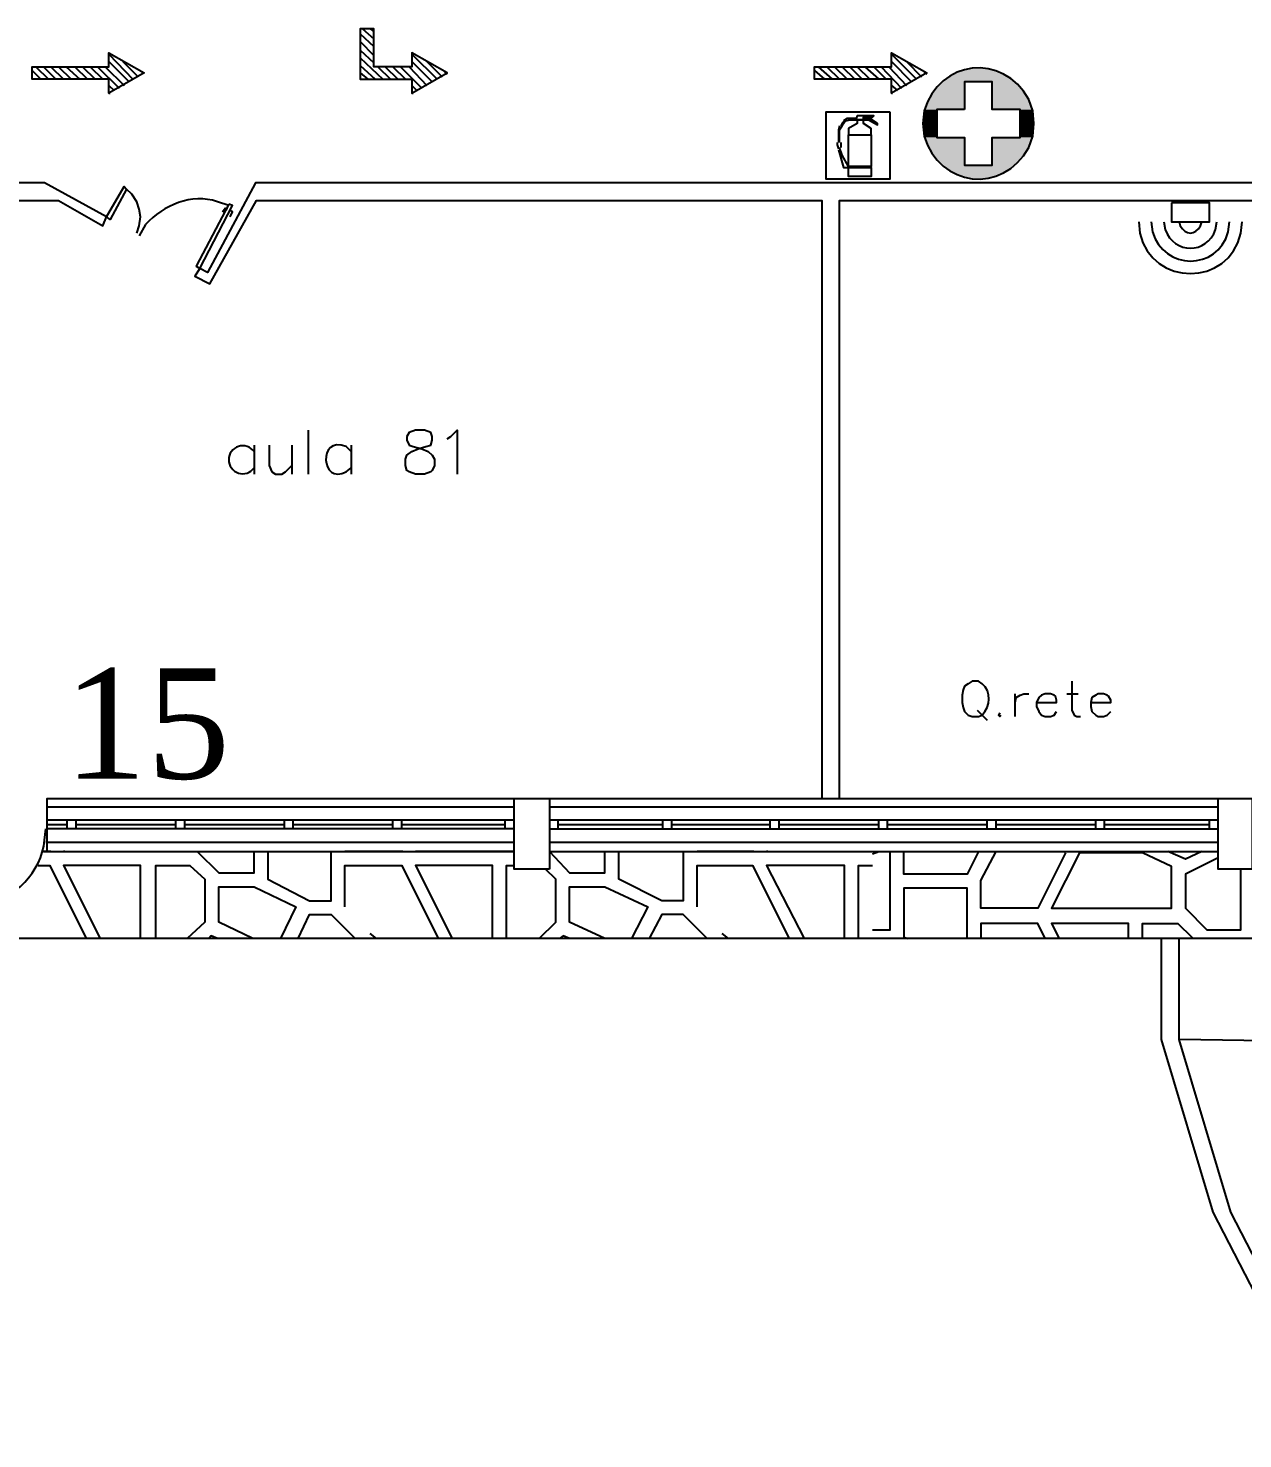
# Model space of a CAD drawing. Header units: millimetres. Extents: x 2592 to 5194, y 1172 to 2359.
# Drawn here: x 2599.185 to 2599.987, y 1177.1 to 1178.032 of the extents above; entities that cross this region are included whole.
import ezdxf

# ---------------------------------------------------------------- set-up
doc = ezdxf.new("R2010")
doc.units = ezdxf.units.MM
for name, color, linetype in [('PDF _Geometria', 7, 'Continuous'), ('PDF _Riempimenti solidi', 3, 'Continuous'), ('PDF _Testo', 7, 'Continuous')]:
    doc.layers.add(name, color=color, linetype=linetype)
doc.styles.add('PDF Times New Roman', font='times.ttf')

msp = doc.modelspace()

# ---------------------------------------------------------------- linework, layer by layer
at = {"layer": 'PDF _Geometria', "color": 8, "lineweight": 25, "true_color": 0x808080}
for points in [[(2598.97275, 1181.22904), (2598.65608, 1181.22904), (2598.65608, 1181.22821), (2598.65608, 1180.34488), (2600.98108, 1180.34488), (2600.98108, 1179.19488), (2598.84442, 1179.19488), (2598.84442, 1178.57988), (2600.98108, 1178.57988), (2600.98108, 1177.43071), (2598.84442, 1177.43071), (2598.84442, 1176.81488), (2598.93775, 1176.81488)], [(2599.29692, 1177.48821), (2599.31108, 1177.47404), (2599.33442, 1177.47404), (2599.33442, 1177.48821)], [(2599.34358, 1177.48821), (2599.34358, 1177.46988), (2599.37108, 1177.45571), (2599.38525, 1177.45571), (2599.38525, 1177.48821)], [(2599.52942, 1177.48821), (2599.54275, 1177.47404), (2599.56608, 1177.47404), (2599.56608, 1177.48821)], [(2599.61775, 1177.48821), (2599.61775, 1177.45571), (2599.60358, 1177.45571), (2599.57525, 1177.46988), (2599.57525, 1177.48821)], [(2599.74275, 1177.43654), (2599.75442, 1177.43654), (2599.75442, 1177.48821)], [(2599.74275, 1177.48654), (2599.74692, 1177.48821)], [(2599.81275, 1177.48821), (2599.80525, 1177.47321), (2599.76358, 1177.47321), (2599.76358, 1177.48821)], [(2599.87025, 1177.48738), (2599.85192, 1177.45071), (2599.81442, 1177.45071), (2599.81442, 1177.46904), (2599.82442, 1177.48821)], [(2599.96025, 1177.48821), (2599.94942, 1177.48321), (2599.93775, 1177.48821)], [(2600.91525, 1177.48821), (2600.91525, 1177.34904), (2599.94525, 1177.36404)], [(2599.19192, 1177.47904), (2599.19942, 1177.47904), (2599.22358, 1177.43071)], [(2599.25942, 1177.43071), (2599.25942, 1177.47904), (2599.20858, 1177.47904), (2599.23275, 1177.43071)], [(2599.26942, 1177.43071), (2599.26942, 1177.47904), (2599.29192, 1177.47904), (2599.30192, 1177.46988), (2599.30192, 1177.44154), (2599.29025, 1177.43071)], [(2599.39442, 1177.45154), (2599.39442, 1177.47904), (2599.43192, 1177.47904), (2599.45608, 1177.43071)], [(2599.49192, 1177.43071), (2599.49192, 1177.47904), (2599.44108, 1177.47904), (2599.46525, 1177.43071)], [(2599.50108, 1177.43071), (2599.50108, 1177.47904), (2599.50608, 1177.47904)], [(2599.62692, 1177.45154), (2599.62692, 1177.47904), (2599.66358, 1177.47904), (2599.68775, 1177.43071)], [(2599.72442, 1177.43071), (2599.72442, 1177.47904), (2599.67275, 1177.47904), (2599.69775, 1177.43071)], [(2599.73358, 1177.43071), (2599.73358, 1177.47904), (2599.74275, 1177.47904)], [(2599.97108, 1177.48404), (2599.94942, 1177.47321), (2599.94942, 1177.45071), (2599.96358, 1177.43654), (2599.98608, 1177.43654), (2599.98608, 1177.47654)], [(2599.52275, 1177.43071), (2599.53358, 1177.44154), (2599.53358, 1177.46988), (2599.52692, 1177.47654)], [(2599.33358, 1177.43071), (2599.31108, 1177.44154), (2599.31108, 1177.46488), (2599.33442, 1177.46488), (2599.36192, 1177.45154), (2599.35192, 1177.43071)], [(2599.56608, 1177.43071), (2599.54275, 1177.44154), (2599.54275, 1177.46488), (2599.56608, 1177.46488), (2599.59442, 1177.45154), (2599.58358, 1177.43071)], [(2599.80525, 1177.43071), (2599.80525, 1177.46404), (2599.76358, 1177.46404), (2599.76358, 1177.43154), (2599.76608, 1177.43071)], [(2599.36358, 1177.43071), (2599.37108, 1177.44654), (2599.38525, 1177.44654), (2599.40108, 1177.43071)], [(2599.63358, 1177.43071), (2599.61775, 1177.44654), (2599.60358, 1177.44654), (2599.59525, 1177.43071)], [(2599.85692, 1177.43071), (2599.85192, 1177.44071), (2599.81442, 1177.44071), (2599.81442, 1177.43071)], [(2599.91192, 1177.43071), (2599.91192, 1177.44071), (2599.86108, 1177.44071), (2599.86608, 1177.43071)], [(2599.92108, 1177.43071), (2599.92108, 1177.44071), (2599.94442, 1177.44071), (2599.95358, 1177.43154), (2599.95358, 1177.43071)], [(2599.31025, 1177.43071), (2599.30608, 1177.43238), (2599.30442, 1177.43071)], [(2599.41525, 1177.43071), (2599.41108, 1177.43404)], [(2599.54275, 1177.43071), (2599.53858, 1177.43238), (2599.53608, 1177.43071)], [(2599.64775, 1177.43071), (2599.64358, 1177.43404)], [(2600.08858, 1176.81488), (2600.05025, 1176.89321), (2600.03525, 1177.04988), (2600.01692, 1177.15488), (2599.96775, 1177.24988), (2599.93358, 1177.36404), (2599.93358, 1177.43071)], [(2600.09942, 1176.81488), (2600.06192, 1176.89321), (2600.04692, 1177.04988), (2600.02858, 1177.15488), (2599.97942, 1177.24988), (2599.94525, 1177.36404), (2599.94525, 1177.43071)]]:
    msp.add_lwpolyline(points, dxfattribs=at)
at = {"layer": 'PDF _Geometria', "color": 3, "lineweight": 25}
for points in [[(2599.43858, 1177.99821), (2599.43858, 1177.98904), (2599.46192, 1178.00238), (2599.43858, 1178.01571), (2599.43858, 1178.00654), (2599.41358, 1178.00654), (2599.41358, 1178.03154), (2599.40442, 1178.03154), (2599.40442, 1177.99821)], [(2599.23858, 1177.99821), (2599.18775, 1177.99821), (2599.18775, 1178.00654), (2599.23858, 1178.00654), (2599.23858, 1178.01571), (2599.26192, 1178.00238), (2599.23858, 1177.98904)], [(2599.75525, 1177.99821), (2599.70442, 1177.99821), (2599.70442, 1178.00654), (2599.75525, 1178.00654), (2599.75525, 1178.01571), (2599.77858, 1178.00238), (2599.75525, 1177.98904)], [(2599.80358, 1177.97821), (2599.78525, 1177.97821), (2599.78525, 1177.95988), (2599.80358, 1177.95988), (2599.80358, 1177.94154), (2599.82192, 1177.94154), (2599.82192, 1177.95988), (2599.84025, 1177.95988), (2599.84025, 1177.97821), (2599.82192, 1177.97821), (2599.82192, 1177.99654), (2599.80358, 1177.99654)]]:
    msp.add_lwpolyline(points, close=True, dxfattribs=at)
for points in [[(2599.40442, 1178.02821), (2599.41358, 1178.01988)], [(2599.40608, 1178.03154), (2599.41358, 1178.02488)], [(2599.41108, 1178.03154), (2599.41358, 1178.02988)], [(2599.40442, 1178.02321), (2599.41358, 1178.01404)], [(2599.23858, 1178.01488), (2599.25442, 1177.99821)], [(2599.23858, 1178.00988), (2599.25192, 1177.99654)], [(2599.24775, 1178.00988), (2599.25775, 1177.99988)], [(2599.40442, 1178.01738), (2599.41358, 1178.00904)], [(2599.40442, 1178.01238), (2599.41942, 1177.99821)], [(2599.43858, 1178.01488), (2599.45525, 1177.99821)], [(2599.43858, 1178.00988), (2599.45192, 1177.99654)], [(2599.44858, 1178.00988), (2599.45858, 1177.99988)], [(2599.75525, 1178.01488), (2599.77192, 1177.99821)], [(2599.75525, 1178.00988), (2599.76858, 1177.99654)], [(2599.76525, 1178.00988), (2599.77525, 1177.99988)], [(2599.18775, 1178.00404), (2599.19358, 1177.99821)], [(2599.19025, 1178.00654), (2599.19858, 1177.99821)], [(2599.19525, 1178.00654), (2599.20358, 1177.99821)], [(2599.20025, 1178.00654), (2599.20858, 1177.99821)], [(2599.20525, 1178.00654), (2599.21358, 1177.99821)], [(2599.21025, 1178.00654), (2599.21942, 1177.99821)], [(2599.21608, 1178.00654), (2599.22442, 1177.99821)], [(2599.22108, 1178.00654), (2599.22942, 1177.99821)], [(2599.22608, 1178.00654), (2599.23442, 1177.99821)], [(2599.23108, 1178.00654), (2599.24525, 1177.99238)], [(2599.23608, 1178.00654), (2599.24858, 1177.99404)], [(2599.26025, 1178.00321), (2599.26108, 1178.00154)], [(2599.40442, 1178.00738), (2599.41442, 1177.99821)], [(2599.40442, 1178.00238), (2599.40942, 1177.99821)], [(2599.41608, 1178.00654), (2599.42442, 1177.99821)], [(2599.42108, 1178.00654), (2599.42942, 1177.99821)], [(2599.42608, 1178.00654), (2599.43442, 1177.99821)], [(2599.43108, 1178.00654), (2599.44525, 1177.99238)], [(2599.43692, 1178.00654), (2599.44858, 1177.99404)], [(2599.46025, 1178.00321), (2599.46192, 1178.00154)], [(2599.70442, 1178.00404), (2599.71108, 1177.99821)], [(2599.70692, 1178.00654), (2599.71608, 1177.99821)], [(2599.71275, 1178.00654), (2599.72108, 1177.99821)], [(2599.71775, 1178.00654), (2599.72608, 1177.99821)], [(2599.72275, 1178.00654), (2599.73108, 1177.99821)], [(2599.72775, 1178.00654), (2599.73608, 1177.99821)], [(2599.73275, 1178.00654), (2599.74108, 1177.99821)], [(2599.73775, 1178.00654), (2599.74692, 1177.99821)], [(2599.74358, 1178.00654), (2599.75192, 1177.99821)], [(2599.74858, 1178.00654), (2599.76192, 1177.99238)], [(2599.75358, 1178.00654), (2599.76525, 1177.99404)], [(2599.77692, 1178.00321), (2599.77858, 1178.00154)], [(2599.18775, 1177.99904), (2599.18858, 1177.99821)], [(2599.23858, 1177.99404), (2599.24192, 1177.99071)], [(2599.43858, 1177.99404), (2599.44192, 1177.99071)], [(2599.70442, 1177.99904), (2599.70525, 1177.99821)], [(2599.75525, 1177.99404), (2599.75942, 1177.99071)], [(2599.23858, 1177.98904), (2599.23942, 1177.98904)], [(2599.43858, 1177.98904), (2599.43942, 1177.98904)], [(2599.75525, 1177.98904), (2599.75608, 1177.98904)], [(2599.84608, 1177.95321), (2599.84858, 1177.96071), (2599.84942, 1177.96904), (2599.84858, 1177.97738), (2599.84608, 1177.98488)], [(2599.77692, 1177.97738), (2599.77608, 1177.96904), (2599.77692, 1177.96071)]]:
    msp.add_lwpolyline(points, dxfattribs=at)
at = {"layer": 'PDF _Geometria', "color": 1, "lineweight": 25, "true_color": 0xf00000}
for points in [[(2599.75442, 1177.97654), (2599.71192, 1177.97654), (2599.71192, 1177.93238), (2599.75442, 1177.93238)], [(2599.73275, 1177.97154), (2599.73275, 1177.96904), (2599.72692, 1177.96571), (2599.72692, 1177.96154), (2599.74192, 1177.96154), (2599.74192, 1177.96571), (2599.73692, 1177.96904), (2599.73692, 1177.97154)], [(2599.72692, 1177.96154), (2599.74192, 1177.96154), (2599.74192, 1177.94071), (2599.72692, 1177.94071)], [(2599.72692, 1177.93988), (2599.74192, 1177.93988), (2599.74192, 1177.93404), (2599.72692, 1177.93404)]]:
    msp.add_lwpolyline(points, close=True, dxfattribs=at)
for points in [[(2599.72108, 1177.95654), (2599.72108, 1177.96488), (2599.72275, 1177.96738), (2599.72358, 1177.96904), (2599.72442, 1177.96988), (2599.72525, 1177.97071), (2599.72775, 1177.97154), (2599.74025, 1177.97154), (2599.74608, 1177.96821), (2599.74608, 1177.96904), (2599.74108, 1177.97238), (2599.73692, 1177.97238), (2599.73692, 1177.97321), (2599.74275, 1177.97321), (2599.74358, 1177.97404), (2599.73275, 1177.97404), (2599.73192, 1177.97238), (2599.72775, 1177.97238), (2599.72608, 1177.97238), (2599.72358, 1177.97071)], [(2599.72108, 1177.96738), (2599.72025, 1177.96488), (2599.72025, 1177.96321)], [(2599.72025, 1177.96404), (2599.72025, 1177.95654)], [(2599.72442, 1177.97071), (2599.72275, 1177.96904), (2599.72192, 1177.96738)], [(2599.71942, 1177.95654), (2599.71942, 1177.95488), (2599.72025, 1177.95238)], [(2599.72025, 1177.95154), (2599.72358, 1177.93988), (2599.72692, 1177.93988), (2599.72692, 1177.94071), (2599.72275, 1177.94821), (2599.72108, 1177.95321)], [(2599.72192, 1177.95654), (2599.72192, 1177.95321)]]:
    msp.add_lwpolyline(points, dxfattribs=at)
at = {"layer": 'PDF _Geometria', "lineweight": 25}
for points in [[(2599.06525, 1177.48821), (2599.14525, 1177.48821), (2599.14525, 1177.52321), (2599.06525, 1177.52321), (2599.06525, 1177.91821), (2599.20525, 1177.91821), (2599.23442, 1177.90154), (2599.23692, 1177.90738), (2599.19608, 1177.92988), (2599.04192, 1177.92988), (2599.00942, 1177.87071), (2599.00442, 1177.87321), (2599.00192, 1177.86821), (2599.01192, 1177.86321), (2599.04192, 1177.91821), (2599.04192, 1177.52321), (2598.82692, 1177.52321)], [(2599.72108, 1177.52321), (2599.72108, 1177.91821), (2600.25275, 1177.91821), (2600.28192, 1177.90154), (2600.28525, 1177.90738), (2600.24358, 1177.92988), (2599.33525, 1177.92988), (2599.30358, 1177.87071), (2599.29858, 1177.87321), (2599.29525, 1177.86821), (2599.30525, 1177.86321), (2599.33608, 1177.91821), (2599.70942, 1177.91821), (2599.70942, 1177.52321)], [(2599.37025, 1177.73738), (2599.37025, 1177.76654)], [(2599.46192, 1177.76071), (2599.46442, 1177.76238), (2599.46858, 1177.76654), (2599.46858, 1177.73738)], [(2599.33442, 1177.75654), (2599.33442, 1177.73738)], [(2599.34442, 1177.75654), (2599.34442, 1177.74321), (2599.34608, 1177.73904), (2599.34858, 1177.73738), (2599.35275, 1177.73738), (2599.35525, 1177.73904), (2599.35942, 1177.74321)], [(2599.35942, 1177.75654), (2599.35942, 1177.73738)], [(2599.39858, 1177.75238), (2599.39525, 1177.75571)], [(2599.39858, 1177.75654), (2599.39858, 1177.73738)], [(2599.39525, 1177.73904), (2599.39858, 1177.74154)], [(2599.81525, 1177.59904), (2599.81275, 1177.60071), (2599.80858, 1177.60071), (2599.80608, 1177.59904), (2599.80358, 1177.59738), (2599.80275, 1177.59488), (2599.80192, 1177.59154), (2599.80192, 1177.58654), (2599.80275, 1177.58321), (2599.80358, 1177.58071), (2599.80608, 1177.57821), (2599.80858, 1177.57738), (2599.81275, 1177.57738), (2599.81525, 1177.57821)], [(2599.87442, 1177.60071), (2599.87442, 1177.58154), (2599.87608, 1177.57821), (2599.87775, 1177.57738), (2599.88025, 1177.57738)], [(2599.83692, 1177.57738), (2599.83692, 1177.59238)], [(2599.83692, 1177.58654), (2599.83775, 1177.58988), (2599.84025, 1177.59154), (2599.84275, 1177.59238), (2599.84608, 1177.59238)], [(2599.85108, 1177.58654), (2599.86442, 1177.58654), (2599.86442, 1177.58821), (2599.86358, 1177.59071), (2599.86275, 1177.59154), (2599.86025, 1177.59238), (2599.85692, 1177.59238), (2599.85442, 1177.59154), (2599.85275, 1177.58988), (2599.85108, 1177.58654), (2599.85108, 1177.58404), (2599.85275, 1177.58071), (2599.85442, 1177.57821), (2599.85692, 1177.57738), (2599.86025, 1177.57738), (2599.86275, 1177.57821), (2599.86442, 1177.58071)], [(2599.87108, 1177.59238), (2599.87858, 1177.59238)], [(2599.88692, 1177.58654), (2599.90025, 1177.58654), (2599.90025, 1177.58821), (2599.89858, 1177.59071), (2599.89775, 1177.59154), (2599.89525, 1177.59238), (2599.89192, 1177.59238), (2599.89025, 1177.59154), (2599.88775, 1177.58988), (2599.88692, 1177.58654), (2599.88692, 1177.58404), (2599.88775, 1177.58071), (2599.89025, 1177.57821), (2599.89192, 1177.57738), (2599.89525, 1177.57738), (2599.89775, 1177.57821), (2599.90025, 1177.58071)], [(2599.81192, 1177.58154), (2599.81858, 1177.57488)], [(2599.82692, 1177.57988), (2599.82608, 1177.57821), (2599.82692, 1177.57738), (2599.82775, 1177.57821)], [(2599.19775, 1177.48821), (2599.19775, 1177.52321), (2599.50608, 1177.52321)], [(2599.50608, 1177.51738), (2599.19775, 1177.51738)], [(2599.52942, 1177.52321), (2599.97108, 1177.52321)], [(2599.97108, 1177.51738), (2599.52942, 1177.51738)], [(2599.20025, 1177.48821), (2599.19942, 1177.48821), (2599.19525, 1177.48821), (2599.50608, 1177.48821), (2599.44108, 1177.48821), (2599.44192, 1177.48821)], [(2599.50608, 1177.49404), (2599.19692, 1177.49404)], [(2599.20942, 1177.48821), (2599.20858, 1177.48821), (2599.28775, 1177.48821), (2599.28858, 1177.48821)], [(2599.29692, 1177.48821), (2599.29775, 1177.48821)], [(2599.43275, 1177.48821), (2599.43192, 1177.48821), (2599.39442, 1177.48821), (2599.39525, 1177.48821)], [(2599.97108, 1177.49404), (2599.52942, 1177.49404)], [(2599.52942, 1177.48821), (2599.97108, 1177.48821)], [(2599.66442, 1177.48821), (2599.66358, 1177.48821), (2599.62692, 1177.48821), (2599.62775, 1177.48821)], [(2599.67358, 1177.48821), (2599.67275, 1177.48821), (2599.74275, 1177.48821)], [(2599.87025, 1177.48738), (2599.86942, 1177.48821)]]:
    msp.add_lwpolyline(points, dxfattribs=at)
at = {"layer": 'PDF _Geometria', "color": 4, "lineweight": 25}
for points in [[(2599.23692, 1177.90738), (2599.24858, 1177.92738), (2599.25025, 1177.92571), (2599.23942, 1177.90571)], [(2599.31775, 1177.91571), (2599.29608, 1177.87488), (2599.29858, 1177.87321), (2599.32025, 1177.91488)]]:
    msp.add_lwpolyline(points, close=True, dxfattribs=at)
for points in [[(2599.25692, 1177.89654), (2599.25858, 1177.90154), (2599.25942, 1177.90738), (2599.25858, 1177.91238), (2599.25692, 1177.91738), (2599.25358, 1177.92238), (2599.25025, 1177.92571)], [(2599.31775, 1177.91488), (2599.31025, 1177.91738)], [(2599.31358, 1177.91071), (2599.31525, 1177.91321), (2599.31692, 1177.91238)], [(2599.31858, 1177.90738), (2599.32025, 1177.91071), (2599.31858, 1177.91154)], [(2599.26275, 1177.90238), (2599.25858, 1177.89488)], [(2599.21108, 1177.50321), (2599.19775, 1177.50321), (2599.19775, 1177.50904), (2599.21108, 1177.50904)], [(2599.21108, 1177.50571), (2599.19775, 1177.50571)], [(2599.50608, 1177.50321), (2599.21108, 1177.50321), (2599.21108, 1177.50904), (2599.50608, 1177.50904)], [(2599.21692, 1177.50321), (2599.21692, 1177.50904)], [(2599.28275, 1177.50571), (2599.21692, 1177.50571)], [(2599.28275, 1177.50321), (2599.28275, 1177.50904)], [(2599.28858, 1177.50321), (2599.28858, 1177.50904)], [(2599.35442, 1177.50571), (2599.28858, 1177.50571)], [(2599.35442, 1177.50321), (2599.35442, 1177.50904)], [(2599.36025, 1177.50321), (2599.36025, 1177.50904)], [(2599.42608, 1177.50571), (2599.36025, 1177.50571)], [(2599.42608, 1177.50321), (2599.42608, 1177.50904)], [(2599.43192, 1177.50321), (2599.43192, 1177.50904)], [(2599.50025, 1177.50571), (2599.43192, 1177.50571)], [(2599.50025, 1177.50321), (2599.50025, 1177.50904)], [(2599.52942, 1177.50904), (2599.97108, 1177.50904)], [(2599.53525, 1177.50321), (2599.53525, 1177.50904)], [(2599.60442, 1177.50571), (2599.53525, 1177.50571)], [(2599.60442, 1177.50321), (2599.60442, 1177.50904)], [(2599.61025, 1177.50321), (2599.61025, 1177.50904)], [(2599.67525, 1177.50571), (2599.61025, 1177.50571)], [(2599.67525, 1177.50321), (2599.67525, 1177.50904)], [(2599.68108, 1177.50321), (2599.68108, 1177.50904)], [(2599.74692, 1177.50571), (2599.68108, 1177.50571)], [(2599.74692, 1177.50321), (2599.74692, 1177.50904)], [(2599.75275, 1177.50321), (2599.75275, 1177.50904)], [(2599.81858, 1177.50571), (2599.75275, 1177.50571)], [(2599.81858, 1177.50321), (2599.81858, 1177.50904)], [(2599.82442, 1177.50321), (2599.82442, 1177.50904)], [(2599.89025, 1177.50571), (2599.82442, 1177.50571)], [(2599.89025, 1177.50321), (2599.89025, 1177.50904)], [(2599.89608, 1177.50321), (2599.89608, 1177.50904)], [(2599.96525, 1177.50571), (2599.89608, 1177.50571)], [(2599.96525, 1177.50321), (2599.96525, 1177.50904)], [(2599.19608, 1177.49571), (2599.19692, 1177.50321)], [(2599.52942, 1177.50321), (2599.97108, 1177.50321)]]:
    msp.add_lwpolyline(points, dxfattribs=at)
at = {"layer": 'PDF _Geometria', "color": 6, "lineweight": 25}
msp.add_lwpolyline([(2599.94025, 1177.91654), (2599.94025, 1177.90404), (2599.96525, 1177.90404), (2599.96525, 1177.91654)], close=True, dxfattribs=at)
for points in [[(2599.91858, 1177.90404), (2599.91942, 1177.89654)], [(2599.92692, 1177.90404), (2599.92775, 1177.89738)], [(2599.93525, 1177.90404), (2599.93608, 1177.89904)], [(2599.94525, 1177.90404), (2599.94608, 1177.90154)], [(2599.95942, 1177.90154), (2599.96025, 1177.90404)], [(2599.96942, 1177.89904), (2599.97025, 1177.90404)], [(2599.97775, 1177.89738), (2599.97858, 1177.90404)], [(2599.98608, 1177.89654), (2599.98692, 1177.90404)]]:
    msp.add_lwpolyline(points, dxfattribs=at)
at = {"layer": 'PDF _Geometria', "lineweight": 25}
for points in [[(2599.44108, 1177.76654), (2599.43692, 1177.76488), (2599.43525, 1177.76238), (2599.43525, 1177.75988), (2599.43692, 1177.75654), (2599.43942, 1177.75571), (2599.44525, 1177.75404), (2599.44942, 1177.75238), (2599.45192, 1177.74988), (2599.45358, 1177.74738), (2599.45358, 1177.74321), (2599.45192, 1177.73988), (2599.45108, 1177.73904), (2599.44692, 1177.73738), (2599.44108, 1177.73738), (2599.43692, 1177.73904), (2599.43525, 1177.73988), (2599.43442, 1177.74321), (2599.43442, 1177.74738), (2599.43525, 1177.74988), (2599.43858, 1177.75238), (2599.44275, 1177.75404), (2599.44775, 1177.75571), (2599.45108, 1177.75654), (2599.45192, 1177.75988), (2599.45192, 1177.76238), (2599.45108, 1177.76488), (2599.44692, 1177.76654)], [(2599.52942, 1177.47654), (2599.50608, 1177.47654), (2599.50608, 1177.52321), (2599.52942, 1177.52321)], [(2599.99358, 1177.47654), (2599.97108, 1177.47654), (2599.97108, 1177.52321), (2599.99358, 1177.52321)]]:
    msp.add_lwpolyline(points, close=True, dxfattribs=at)
at = {"layer": 'PDF _Geometria', "color": 8, "lineweight": 25, "true_color": 0x808080}
msp.add_lwpolyline([(2599.92108, 1177.48738), (2599.87942, 1177.48738), (2599.86108, 1177.45071), (2599.94025, 1177.45071), (2599.94025, 1177.47821)], close=True, dxfattribs=at)
at = {"layer": 'PDF _Geometria', "lineweight": 25}
msp.add_arc((2599.32692, 1177.74696), 0.00925, 35.83765, 324.16235, dxfattribs=at)
at = {"layer": 'PDF _Geometria', "color": 3, "lineweight": 25}
for points in [[(2599.84608, 1177.98488), (2599.82854, 1178.01618), (2599.78707, 1178.01117), (2599.77692, 1177.97738)], [(2599.77692, 1177.96071), (2599.78707, 1177.92692), (2599.82854, 1177.92191), (2599.84608, 1177.95321)]]:
    msp.add_open_spline(points, degree=3, dxfattribs=at)
at = {"layer": 'PDF _Geometria', "color": 4, "lineweight": 25}
for points in [[(2599.31025, 1177.91738), (2599.29299, 1177.92316), (2599.27464, 1177.91502), (2599.26275, 1177.90238)], [(2599.15608, 1177.45238), (2599.17669, 1177.45768), (2599.19379, 1177.47395), (2599.19608, 1177.49571)]]:
    msp.add_open_spline(points, degree=3, dxfattribs=at)
at = {"layer": 'PDF _Geometria', "color": 6, "lineweight": 25}
for points in [[(2599.92775, 1177.89738), (2599.93519, 1177.87209), (2599.97043, 1177.87152), (2599.97775, 1177.89738)], [(2599.93608, 1177.89904), (2599.94189, 1177.88246), (2599.96361, 1177.88246), (2599.96942, 1177.89904)], [(2599.94608, 1177.90154), (2599.94949, 1177.89507), (2599.95601, 1177.89507), (2599.95942, 1177.90154)], [(2599.91942, 1177.89654), (2599.92744, 1177.86104), (2599.97806, 1177.86104), (2599.98608, 1177.89654)]]:
    msp.add_open_spline(points, degree=3, dxfattribs=at)
at = {"layer": 'PDF _Geometria', "lineweight": 25}
for points in [[(2599.39525, 1177.75571), (2599.37614, 1177.76311), (2599.37851, 1177.72988), (2599.39525, 1177.73904)], [(2599.81525, 1177.57821), (2599.82067, 1177.58422), (2599.82164, 1177.59377), (2599.81525, 1177.59904)]]:
    msp.add_open_spline(points, degree=3, dxfattribs=at)
at = {"layer": 'PDF _Riempimenti solidi', "lineweight": 25, "transparency": 33554559}
for points in [[(2599.79608, 1178.00154), (2599.83442, 1177.99821), (2599.79025, 1177.99821)], [(2599.80275, 1178.00404), (2599.82858, 1178.00154), (2599.79608, 1178.00154)], [(2599.79608, 1178.00154), (2599.82858, 1178.00154), (2599.83442, 1177.99821)], [(2599.80942, 1178.00571), (2599.82275, 1178.00404), (2599.80275, 1178.00404)], [(2599.80275, 1178.00404), (2599.82275, 1178.00404), (2599.82858, 1178.00154)], [(2599.80942, 1178.00571), (2599.81608, 1178.00571), (2599.82275, 1178.00404)], [(2599.78525, 1177.99404), (2599.80358, 1177.98821), (2599.78108, 1177.98821)], [(2599.78858, 1177.99654), (2599.80358, 1177.99404), (2599.78525, 1177.99404)], [(2599.78525, 1177.99404), (2599.80358, 1177.99404), (2599.80358, 1177.98821)], [(2599.79025, 1177.99821), (2599.83692, 1177.99654), (2599.78858, 1177.99654)], [(2599.78858, 1177.99654), (2599.80358, 1177.99654), (2599.80358, 1177.99404)], [(2599.79025, 1177.99821), (2599.83442, 1177.99821), (2599.83692, 1177.99654)], [(2599.82192, 1177.99654), (2599.83942, 1177.99404), (2599.82192, 1177.99404)], [(2599.82192, 1177.99654), (2599.83692, 1177.99654), (2599.83942, 1177.99404)], [(2599.82192, 1177.99404), (2599.84358, 1177.98821), (2599.82192, 1177.98821)], [(2599.82192, 1177.99404), (2599.83942, 1177.99404), (2599.84358, 1177.98821)], [(2599.77858, 1177.98238), (2599.80358, 1177.97821), (2599.77692, 1177.97821)], [(2599.78108, 1177.98821), (2599.80358, 1177.98238), (2599.77858, 1177.98238)], [(2599.77858, 1177.98238), (2599.80358, 1177.98238), (2599.80358, 1177.97821)], [(2599.78108, 1177.98821), (2599.80358, 1177.98821), (2599.80358, 1177.98238)], [(2599.82192, 1177.98821), (2599.84692, 1177.98238), (2599.82192, 1177.98238)], [(2599.82192, 1177.98821), (2599.84358, 1177.98821), (2599.84692, 1177.98238)], [(2599.82192, 1177.98238), (2599.84775, 1177.97821), (2599.82192, 1177.97821)], [(2599.82192, 1177.98238), (2599.84692, 1177.98238), (2599.84775, 1177.97821)], [(2599.77692, 1177.97821), (2599.78525, 1177.97571), (2599.77608, 1177.97571)], [(2599.77608, 1177.97571), (2599.78525, 1177.96904), (2599.77608, 1177.96904)], [(2599.77608, 1177.97571), (2599.78525, 1177.97571), (2599.78525, 1177.96904)], [(2599.77692, 1177.97821), (2599.78525, 1177.97821), (2599.78525, 1177.97571)], [(2599.84025, 1177.97821), (2599.84858, 1177.97571), (2599.84025, 1177.97571)], [(2599.84025, 1177.97821), (2599.84775, 1177.97821), (2599.84858, 1177.97571)], [(2599.84025, 1177.97571), (2599.84942, 1177.96904), (2599.84025, 1177.96904)], [(2599.84025, 1177.97571), (2599.84858, 1177.97571), (2599.84942, 1177.96904)], [(2599.77608, 1177.96904), (2599.78525, 1177.96154), (2599.77692, 1177.96154)], [(2599.77608, 1177.96904), (2599.78525, 1177.96904), (2599.78525, 1177.96154)], [(2599.84025, 1177.96904), (2599.84858, 1177.96154), (2599.84025, 1177.96154)], [(2599.84025, 1177.96904), (2599.84942, 1177.96904), (2599.84858, 1177.96154)], [(2599.77692, 1177.96154), (2599.78525, 1177.95988), (2599.77692, 1177.95988)], [(2599.77692, 1177.96154), (2599.78525, 1177.96154), (2599.78525, 1177.95988)], [(2599.77692, 1177.95988), (2599.80358, 1177.95488), (2599.77858, 1177.95488)], [(2599.77692, 1177.95988), (2599.80358, 1177.95988), (2599.80358, 1177.95488)], [(2599.77858, 1177.95488), (2599.80358, 1177.94821), (2599.78192, 1177.94821)], [(2599.77858, 1177.95488), (2599.80358, 1177.95488), (2599.80358, 1177.94821)], [(2599.82192, 1177.95988), (2599.84608, 1177.95488), (2599.82192, 1177.95488)], [(2599.82192, 1177.95988), (2599.84775, 1177.95988), (2599.84608, 1177.95488)], [(2599.82192, 1177.95488), (2599.84275, 1177.94821), (2599.82192, 1177.94821)], [(2599.82192, 1177.95488), (2599.84608, 1177.95488), (2599.84275, 1177.94821)], [(2599.84025, 1177.96154), (2599.84775, 1177.95988), (2599.84025, 1177.95988)], [(2599.84025, 1177.96154), (2599.84858, 1177.96154), (2599.84775, 1177.95988)], [(2599.78192, 1177.94821), (2599.80358, 1177.94321), (2599.78692, 1177.94321)], [(2599.78192, 1177.94821), (2599.80358, 1177.94821), (2599.80358, 1177.94321)], [(2599.82192, 1177.94821), (2599.83858, 1177.94321), (2599.82192, 1177.94321)], [(2599.82192, 1177.94821), (2599.84275, 1177.94821), (2599.83858, 1177.94321)], [(2599.78692, 1177.94321), (2599.80358, 1177.94154), (2599.78858, 1177.94154)], [(2599.78692, 1177.94321), (2599.80358, 1177.94321), (2599.80358, 1177.94154)], [(2599.78858, 1177.94154), (2599.83275, 1177.93821), (2599.79192, 1177.93821)], [(2599.78858, 1177.94154), (2599.83692, 1177.94154), (2599.83275, 1177.93821)], [(2599.79192, 1177.93821), (2599.82692, 1177.93488), (2599.79858, 1177.93488)], [(2599.79192, 1177.93821), (2599.83275, 1177.93821), (2599.82692, 1177.93488)], [(2599.79858, 1177.93488), (2599.81942, 1177.93321), (2599.80525, 1177.93321)], [(2599.79858, 1177.93488), (2599.82692, 1177.93488), (2599.81942, 1177.93321)], [(2599.82192, 1177.94321), (2599.83692, 1177.94154), (2599.82192, 1177.94154)], [(2599.82192, 1177.94321), (2599.83858, 1177.94321), (2599.83692, 1177.94154)], [(2599.80525, 1177.93321), (2599.81942, 1177.93321), (2599.81275, 1177.93238)]]:
    msp.add_solid(points, dxfattribs=at)

# ---------------------------------------------------------------- texts
at = {"layer": 'PDF _Testo', "insert": (2599.20859, 1177.53526), "char_height": 0.072804, "attachment_point": 7, "style": 'PDF Times New Roman'}
msp.add_mtext('15', dxfattribs=at)

doc.saveas('drawing.dxf')
